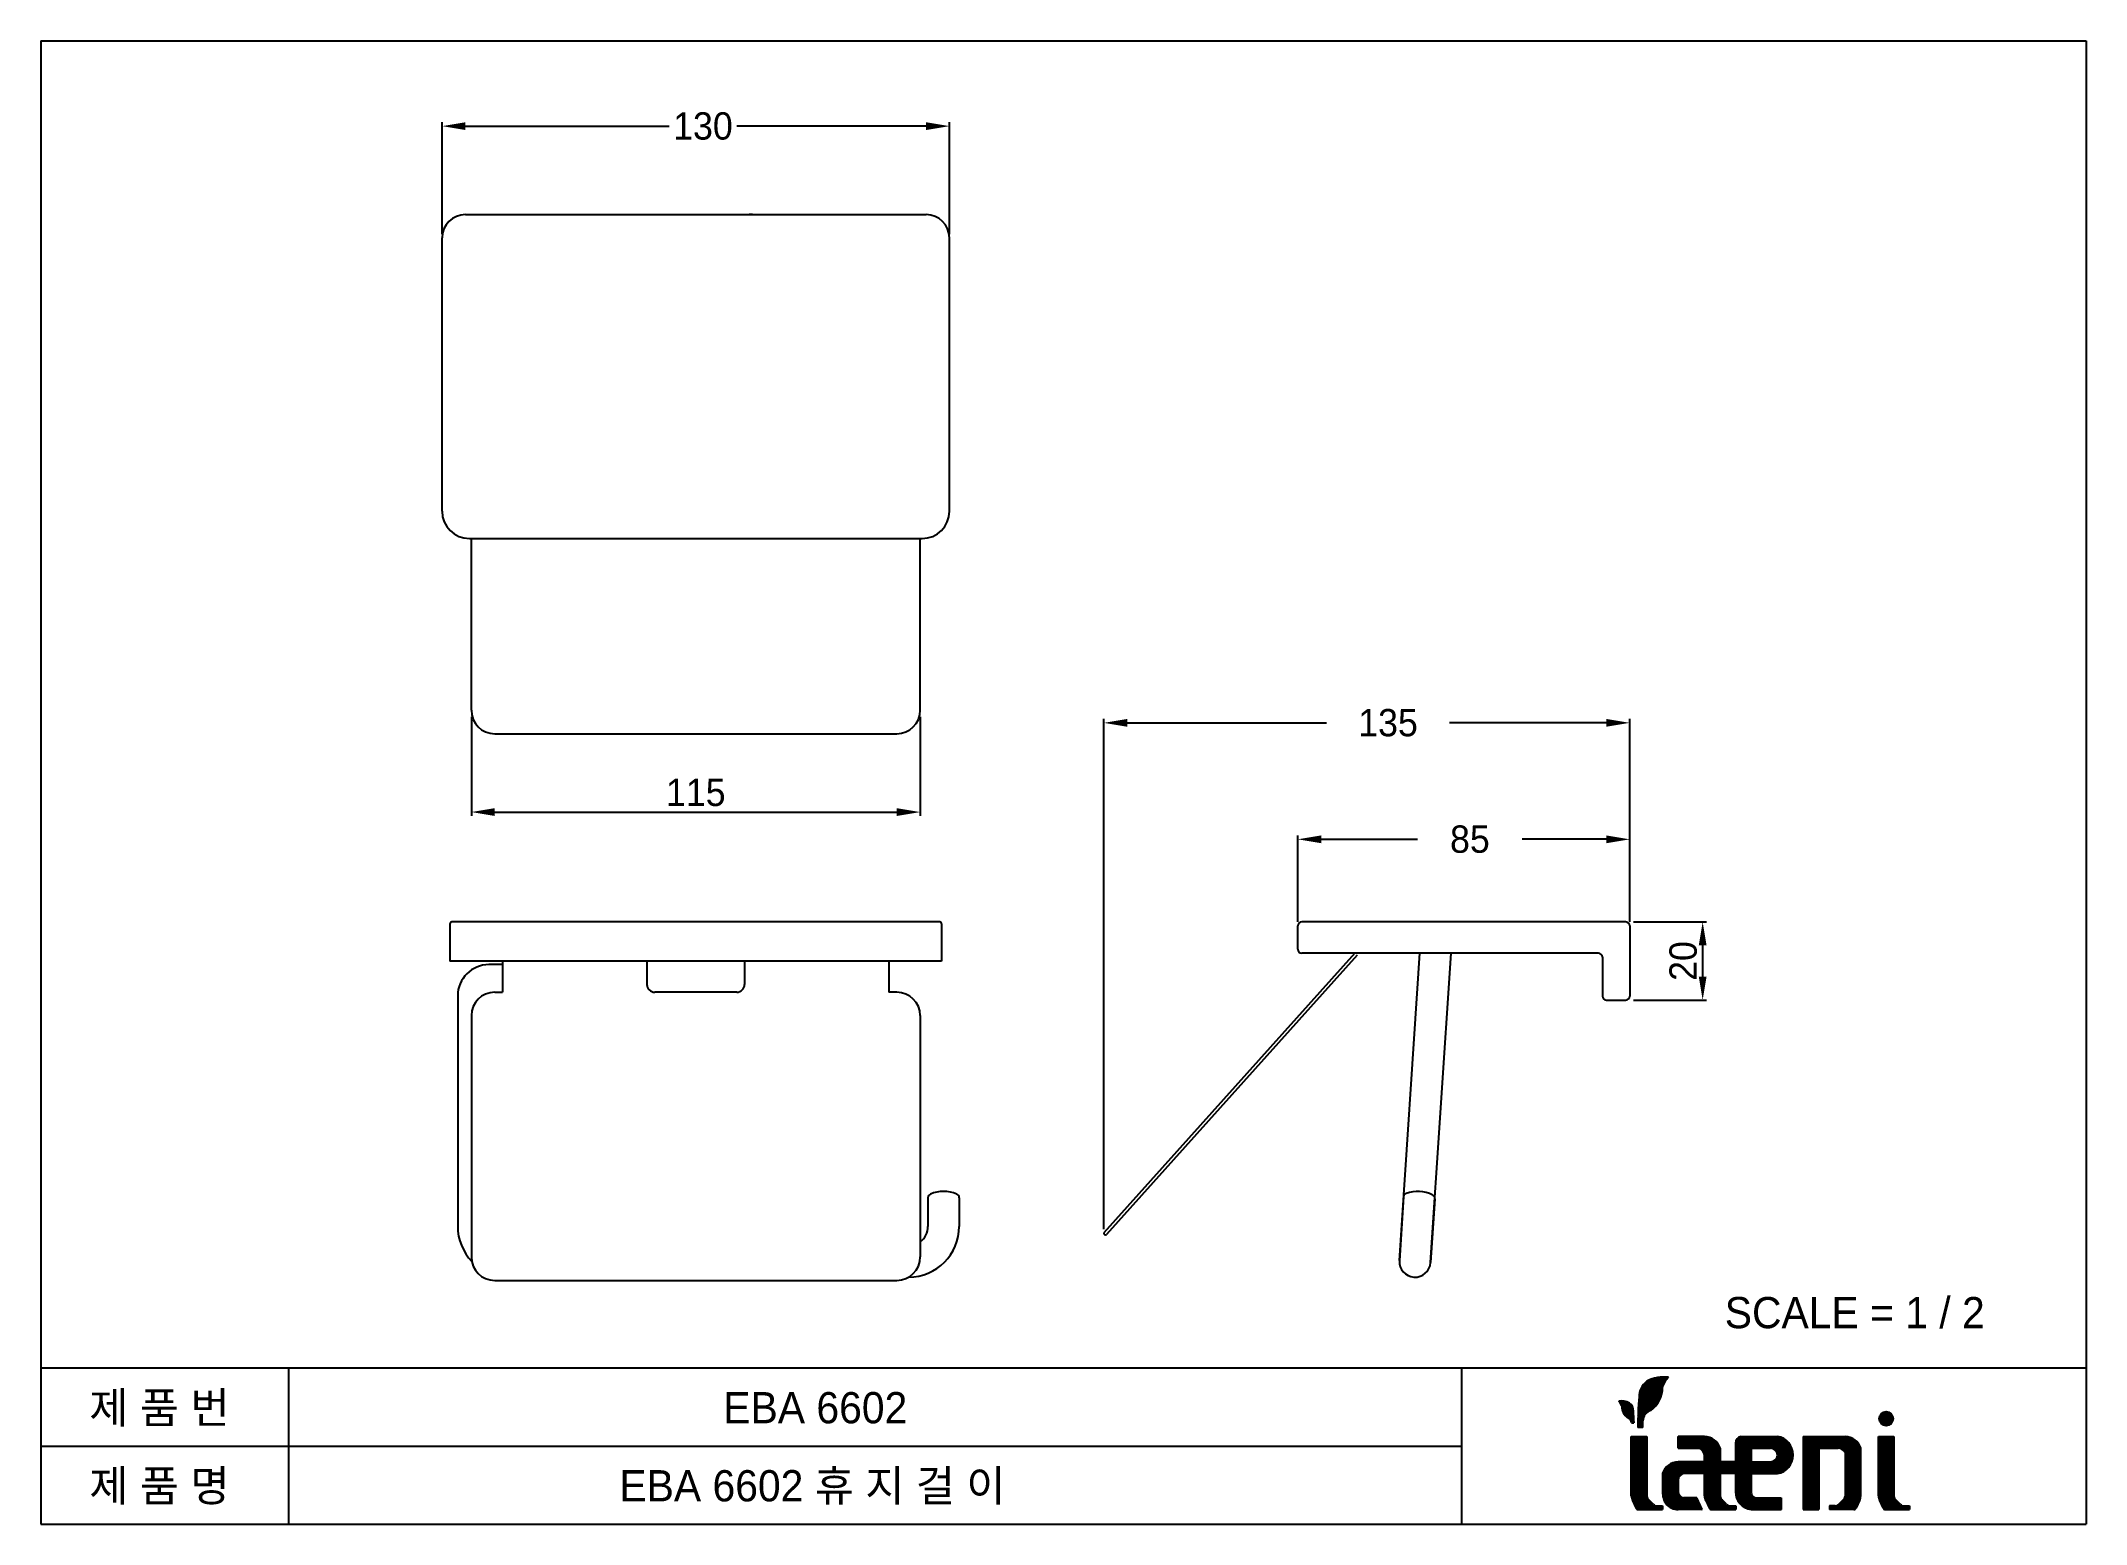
# Model space of a CAD drawing. Extents: x -1645 to -1383, y -33 to 157.
import ezdxf

# ---------------------------------------------------------------- set-up
doc = ezdxf.new("R2010")
doc.units = 0
doc.header["$LTSCALE"] = 0.5
doc.header["$MEASUREMENT"] = 0
doc.layers.get('0').update_dxf_attribs({"linetype": 'CONTINUOUS'})
doc.layers.add('5', color=2, linetype='CONTINUOUS')
doc.styles.get("Standard").update_dxf_attribs({"font": ''})
doc.styles.get('Standard').set_extended_font_data('Gulim')
pattern_1 = [(45, (-1651.58021, -219.32852), (-0.1122532, 0.1122532), [])]

msp = doc.modelspace()

# ---------------------------------------------------------------- hatches: boundary and pattern name
h = msp.add_hatch()
h.set_pattern_fill('ANSI31', color=256, scale=0.05, style=0)
h.set_pattern_definition(pattern_1)
h.paths.add_polyline_path([(-1441.37, -17.86, 0.152439), (-1442.74, -17.61, -0.152807), (-1442.37, -18.24, 0.234813), (-1441.62, -19.74, -0.344714), (-1441.1, -20.4), (-1440.79, -20.37, 0.019629), (-1440.87, -18.87, 0.23407)])
h.paths.add_polyline_path([(-1437.13, -15.81, -0.152807), (-1436.39, -14.55, 0.152439), (-1439.13, -15.05, 0.23407), (-1440.13, -17.07, 0.025622), (-1440.29, -21), (-1439.66, -21), (-1439.66, -20.14, -0.344714), (-1438.62, -18.81, 0.234813)])
h.paths.add_polyline_path([(-1439.13, -22.15), (-1441.13, -22.15), (-1441.13, -29.74, 0.08478), (-1440.97, -30.36), (-1440.54, -31.29, 0.273028), (-1440.22, -31.51), (-1437.13, -31.51), (-1437.13, -31.03), (-1437.85, -31.03, -0.18258), (-1438.32, -30.83), (-1438.88, -30.27, -0.182887), (-1439.13, -29.81)])
h = msp.add_hatch()
h.set_pattern_fill('ANSI31', color=256, scale=0.05, style=0)
h.set_pattern_definition(pattern_1)
h.paths.add_polyline_path([(-1407.58, -19.86, 1), (-1409.38, -19.86, 1)])
h.paths.add_polyline_path([(-1407.48, -22.15), (-1409.48, -22.15), (-1409.48, -29.74, 0.08478), (-1409.33, -30.36), (-1408.9, -31.29, 0.273028), (-1408.57, -31.51), (-1405.48, -31.51), (-1405.48, -31.03), (-1406.16, -31.03, -0.215348), (-1406.71, -30.8), (-1407.23, -30.27, -0.249626), (-1407.48, -29.62)])
h = msp.add_hatch()
h.set_pattern_fill('ANSI31', color=256, scale=0.05, style=0)
h.set_pattern_definition(pattern_1)
h.paths.add_polyline_path([(-1431.75, -24.64), (-1431.75, -25.39), (-1435.13, -25.39, 0.333333), (-1437.13, -26.89), (-1437.13, -29.35, 0.138772), (-1436.65, -30.84, 0.208636), (-1435.13, -31.51), (-1432.06, -31.51), (-1432.74, -30.01), (-1434.44, -30.01, -0.356664), (-1435.13, -29.17), (-1435.13, -27.73, -0.356664), (-1434.44, -26.89), (-1431.75, -26.89), (-1431.75, -29.74, 0.08478), (-1431.6, -30.36), (-1431.17, -31.29, 0.273028), (-1430.84, -31.51), (-1427.75, -31.51), (-1427.75, -31.03), (-1428.43, -31.03, -0.215348), (-1428.98, -30.8), (-1429.5, -30.27, -0.249626), (-1429.75, -29.62), (-1429.75, -26.89), (-1427.79, -26.89), (-1427.79, -29.31, 0.370754), (-1425.79, -31.51), (-1421.94, -31.51), (-1421.94, -30.01), (-1425.01, -30.01, -0.445713), (-1425.79, -29.18), (-1425.79, -26.89), (-1422.41, -26.89, 0.380922), (-1420.41, -24.52, 0.380922), (-1422.41, -22.15), (-1427.04, -22.15, 0.380354), (-1427.79, -22.98), (-1427.79, -25.39), (-1429.75, -25.39), (-1429.75, -23.65, 0.333333), (-1431.75, -22.15), (-1435.13, -22.15), (-1435.13, -23.65), (-1432.54, -23.65, -0.347968)])
h.paths.add_polyline_path([(-1425.48, -23.65), (-1423.31, -23.65, -0.407789), (-1422.41, -24.52, -0.407789), (-1423.31, -25.39), (-1425.79, -25.39), (-1425.79, -23.96, -0.494545)], flags=16)
h = msp.add_hatch()
h.set_pattern_fill('ANSI31', color=256, scale=0.05, style=0)
h.set_pattern_definition(pattern_1)
h.paths.add_polyline_path([(-1417.11, -23.65), (-1414.63, -23.65, -0.272414), (-1413.74, -24.17), (-1413.74, -29.62, -0.249626), (-1413.98, -30.27), (-1414.51, -30.8, -0.215348), (-1415.06, -31.03), (-1415.74, -31.03), (-1415.74, -31.51), (-1412.64, -31.51, 0.273028), (-1412.32, -31.29), (-1411.89, -30.36, 0.08478), (-1411.74, -29.74), (-1411.74, -23.65, 0.333333), (-1413.74, -22.15), (-1419.11, -22.15), (-1419.11, -31.51), (-1417.11, -31.51)])

# ---------------------------------------------------------------- linework, layer by layer
for p, q in [((-1644.87, 156.64), (-1382.87, 156.64)), ((-1644.87, 156.64), (-1644.87, -33.36)), ((-1382.87, 156.64), (-1382.87, -33.36)), ((-1590.48, 134.39), (-1531.48, 134.39)), ((-1553.7, 134.39), (-1554.12, 134.39)), ((-1553.7, 134.39), (-1553.63, 134.39)), ((-1593.48, 96.39), (-1593.48, 131.39)), ((-1528.48, 96.39), (-1528.48, 131.39)), ((-1589.98, 92.89), (-1531.98, 92.89)), ((-1589.73, 70.89), (-1589.73, 92.89)), ((-1532.23, 70.89), (-1532.23, 92.89)), ((-1586.73, 67.89), (-1535.23, 67.89)), ((-1592.48, 43.52), (-1592.48, 38.77)), ((-1529.73, 43.77), (-1592.23, 43.77)), ((-1529.48, 43.52), (-1529.48, 38.77)), ((-1483.86, 40.27), (-1483.86, 43.27)), ((-1441.84, 43.77), (-1483.36, 43.77)), ((-1441.34, 43.27), (-1441.34, 34.27)), ((-1476.53, 39.77), (-1508.69, 3.96)), ((-1476.23, 39.5), (-1508.36, 3.74)), ((-1445.34, 39.77), (-1483.36, 39.77)), ((-1470.83, 0.4), (-1468.24, 39.77)), ((-1466.84, 0.14), (-1464.23, 39.77)), ((-1567.23, 38.77), (-1592.48, 38.77)), ((-1585.73, 38.31), (-1587.48, 38.31)), ((-1585.73, 38.77), (-1585.73, 34.77)), ((-1567.23, 38.77), (-1567.23, 35.77)), ((-1554.73, 38.77), (-1567.23, 38.77)), ((-1529.48, 38.77), (-1554.73, 38.77)), ((-1554.73, 38.77), (-1554.73, 35.77)), ((-1536.23, 38.77), (-1536.23, 34.77)), ((-1444.84, 39.27), (-1444.84, 34.27)), ((-1591.48, 34.31), (-1591.48, 4.78)), ((-1586.73, 34.77), (-1585.73, 34.77)), ((-1555.73, 34.77), (-1566.23, 34.77)), ((-1535.23, 34.77), (-1536.23, 34.77)), ((-1589.73, 31.77), (-1589.73, 0.86)), ((-1532.23, 31.77), (-1532.23, 0.86)), ((-1444.34, 33.77), (-1441.84, 33.77)), ((-1531.23, 8.45), (-1531.23, 4.78)), ((-1527.23, 8.45), (-1527.23, 4.78)), ((-1470.3, 8.57), (-1470.83, 0.4)), ((-1466.3, 8.31), (-1466.84, 0.14)), ((-1586.73, -2.14), (-1535.23, -2.14)), ((-1644.87, -13.36), (-1382.87, -13.36)), ((-1613.14, -13.36), (-1613.14, -33.36)), ((-1462.87, -13.36), (-1462.87, -33.36)), ((-1441.1, -20.4), (-1440.79, -20.37)), ((-1439.66, -21), (-1439.66, -20.14)), ((-1644.87, -23.36), (-1462.87, -23.36)), ((-1441.13, -22.15), (-1439.13, -22.15)), ((-1441.13, -22.15), (-1439.13, -22.15)), ((-1441.13, -22.15), (-1440.13, -22.15)), ((-1441.13, -22.15), (-1440.13, -22.15)), ((-1441.13, -29.74), (-1441.13, -22.15)), ((-1439.66, -21), (-1440.29, -21)), ((-1439.13, -22.15), (-1439.13, -29.81)), ((-1431.75, -22.15), (-1435.13, -22.15)), ((-1432.49, -22.15), (-1435.13, -22.15)), ((-1435.13, -23.65), (-1435.13, -22.15)), ((-1432.49, -22.15), (-1433.75, -22.15)), ((-1427.79, -22.98), (-1427.79, -25.39)), ((-1427.04, -22.15), (-1422.41, -22.15)), ((-1427.04, -22.15), (-1425.79, -22.15)), ((-1419.11, -22.15), (-1413.74, -22.15)), ((-1419.11, -22.15), (-1419.11, -31.51)), ((-1419.11, -22.15), (-1417.11, -22.15)), ((-1409.48, -29.74), (-1409.48, -22.15)), ((-1409.48, -22.15), (-1407.48, -22.15)), ((-1409.48, -22.15), (-1407.48, -22.15)), ((-1409.48, -22.15), (-1408.48, -22.15)), ((-1407.48, -22.15), (-1407.48, -29.81)), ((-1432.54, -23.65), (-1435.13, -23.65)), ((-1435.13, -23.65), (-1432.54, -23.65)), ((-1431.75, -25.39), (-1435.13, -25.39)), ((-1433.75, -25.39), (-1435.13, -25.39)), ((-1431.75, -25.39), (-1431.75, -24.64)), ((-1431.75, -24.64), (-1431.75, -25.39)), ((-1431.75, -24.64), (-1431.75, -25.39)), ((-1429.75, -23.65), (-1429.75, -25.39)), ((-1427.79, -25.39), (-1429.75, -25.39)), ((-1425.79, -23.88), (-1425.79, -25.39)), ((-1425.79, -25.39), (-1423.3, -25.39)), ((-1425.54, -23.65), (-1423.3, -23.65)), ((-1420.41, -24.53), (-1420.41, -24.5)), ((-1417.11, -23.65), (-1417.11, -31.51)), ((-1417.11, -23.65), (-1414.63, -23.65)), ((-1413.74, -24.17), (-1413.74, -29.81)), ((-1411.74, -29.74), (-1411.74, -23.65)), ((-1437.13, -26.89), (-1437.13, -29.17)), ((-1435.13, -27.73), (-1435.13, -29.17)), ((-1431.75, -26.89), (-1434.44, -26.89)), ((-1431.75, -26.89), (-1434.44, -26.89)), ((-1431.75, -29.74), (-1431.75, -26.89)), ((-1427.79, -26.89), (-1429.75, -26.89)), ((-1429.75, -26.89), (-1429.75, -29.81)), ((-1427.79, -26.89), (-1427.79, -29.18)), ((-1425.79, -26.89), (-1425.79, -29.18)), ((-1425.79, -26.89), (-1422.41, -26.89)), ((-1440.97, -30.36), (-1440.55, -31.28)), ((-1438.32, -30.83), (-1438.88, -30.27)), ((-1437.85, -31.03), (-1437.13, -31.03)), ((-1437.13, -31.03), (-1437.13, -31.51)), ((-1432.74, -30.01), (-1434.44, -30.01)), ((-1432.06, -31.51), (-1432.74, -30.01)), ((-1432.74, -30.03), (-1432.74, -30.03)), ((-1431.6, -30.36), (-1431.17, -31.28)), ((-1428.95, -30.83), (-1429.5, -30.27)), ((-1428.48, -31.03), (-1427.75, -31.03)), ((-1427.75, -31.03), (-1427.75, -31.51)), ((-1425.01, -30.01), (-1421.94, -30.01)), ((-1421.94, -30.01), (-1421.94, -31.51)), ((-1415.01, -31.03), (-1415.74, -31.03)), ((-1415.74, -31.03), (-1415.74, -31.51)), ((-1414.54, -30.83), (-1413.98, -30.27)), ((-1411.89, -30.36), (-1412.32, -31.28)), ((-1409.33, -30.36), (-1408.9, -31.28)), ((-1406.68, -30.83), (-1407.23, -30.27)), ((-1406.21, -31.03), (-1405.48, -31.03)), ((-1405.48, -31.03), (-1405.48, -31.51)), ((-1644.87, -33.36), (-1382.87, -33.36)), ((-1440.22, -31.51), (-1437.13, -31.51)), ((-1432.06, -31.51), (-1435.13, -31.51)), ((-1432.06, -31.49), (-1432.06, -31.51)), ((-1430.84, -31.51), (-1427.75, -31.51)), ((-1425.79, -31.51), (-1421.94, -31.51)), ((-1419.11, -31.51), (-1417.11, -31.51)), ((-1412.64, -31.51), (-1415.74, -31.51)), ((-1408.57, -31.51), (-1405.48, -31.51))]:
    msp.add_line(p, q)
msp.add_circle((-1408.48, -19.86), 0.9)
for centre, radius, start, end in [((-1590.48, 131.39), 3, 90, 180), ((-1531.48, 131.39), 3, 0, 90), ((-1589.98, 96.39), 3.5, 180, 270), ((-1531.98, 96.39), 3.5, 270, 360), ((-1586.73, 70.89), 3, 180, 270), ((-1535.23, 70.89), 3, 270, 360), ((-1592.23, 43.52), 0.25, 90, 180), ((-1529.73, 43.52), 0.25, 0, 90), ((-1483.36, 43.27), 0.5, 90, 180), ((-1441.84, 43.27), 0.5, 0, 90), ((-1483.36, 40.27), 0.5, 180, 270), ((-1445.34, 39.27), 0.5, 0, 90), ((-1587.48, 34.31), 4, 90, 180), ((-1586.73, 31.77), 3, 90, 180), ((-1566.23, 35.77), 1, 180, 270), ((-1555.73, 35.77), 1, 270, 0), ((-1535.23, 31.77), 3, 360, 90), ((-1444.34, 34.27), 0.5, 180, 270), ((-1441.84, 34.27), 0.5, 270, 0), ((-1530.73, 8.45), 0.5, 113.5782, 180), ((-1529.23, 5.01), 4.25, 66.4218, 113.5782), ((-1527.73, 8.45), 0.5, 0, 66.4218), ((-1469.8, 8.54), 0.5, 109.8141, 176.236), ((-1468.53, 5.01), 4.25, 62.6578, 109.8141), ((-1466.8, 8.34), 0.5, 356.236, 62.6578), ((-1584.98, 4.78), 6.5, 180, 223.7925), ((-1533.73, 4.78), 6.5, 270.144, 0), ((-1533.73, 4.78), 2.5, 306.8699, 0), ((-1508.49, 3.91), 0.212, 164.1383, 308.4639), ((-1586.73, 0.86), 3, 180, 270), ((-1535.23, 0.86), 3, 270, 0), ((-1468.84, 0.27), 2, 176.236, 356.236), ((-1437.6, -17.07), 2.53, 127.3039, 180), ((-1436.96, -19.2), 4.68, 82.9714, 117.641), ((-1434.75, -16.37), 2.44, 132.0812, 166.8332), ((-1442.45, -19.93), 2.34, 62.359, 97.0286), ((-1443.56, -18.52), 1.22, 13.1668, 47.9188), ((-1440.48, -18.24), 1.88, 180, 232.8575), ((-1442.13, -18.87), 1.27, 0, 52.6961), ((-1401.86, -20.63), 38.43, 174.6743, 180.5452), ((-1440.9, -15.81), 3.77, 307.1425, 0), ((-1441.79, -20.4), 0.682, 0, 76.0792), ((-1460, -20.65), 19.22, 0.8275, 5.3257), ((-1438.29, -20.14), 1.36, 103.9208, 180), ((-1431.75, -24.23), 2.08, 16.2602, 90), ((-1426.95, -22.98), 0.841, 96.702, 180), ((-1422.74, -24.45), 2.33, 358.7527, 81.8382), ((-1413.74, -24.23), 2.08, 16.2602, 90), ((-1435.13, -27.47), 2.08, 90, 163.7398), ((-1432.77, -24.64), 1.02, 0, 76.745), ((-1425.51, -23.92), 0.279, 96.7202, 171.4623), ((-1423.31, -24.54), 0.897, 1.5827, 89.6769), ((-1423.31, -24.49), 0.897, 270.3231, 358.4173), ((-1422.74, -24.58), 2.33, 278.1618, 1.2473), ((-1414.63, -24.67), 1.02, 29.0464, 90), ((-1434.27, -27.73), 0.854, 101.4821, 180), ((-1439.24, -29.6), 1.9, 184.1941, 203.5778), ((-1440.2, -31.13), 0.38, 203.7602, 266.9185), ((-1438.39, -29.72), 0.739, 187.304, 228.7604), ((-1437.83, -30.3), 0.724, 226.6491, 268.0374), ((-1434.26, -29.26), 2.87, 178.1832, 213.4192), ((-1435.13, -29.42), 2.08, 222.8604, 270), ((-1434.27, -29.17), 0.854, 180, 258.5179), ((-1429.86, -29.6), 1.9, 184.1941, 203.5778), ((-1430.82, -31.13), 0.38, 203.7602, 266.9185), ((-1429.02, -29.72), 0.739, 187.304, 228.7604), ((-1428.45, -30.3), 0.724, 226.6491, 268.0374), ((-1425.51, -29.25), 2.28, 178.3223, 263.0475), ((-1425.03, -29.25), 0.762, 175.1089, 271.2015), ((-1415.04, -30.3), 0.724, 271.9626, 313.3509), ((-1414.47, -29.72), 0.739, 311.2396, 352.696), ((-1412.66, -31.13), 0.38, 273.0815, 336.2398), ((-1413.63, -29.6), 1.9, 336.4222, 355.8059), ((-1407.59, -29.6), 1.9, 184.1941, 203.5778), ((-1408.55, -31.13), 0.38, 203.7602, 266.9185), ((-1406.75, -29.72), 0.739, 187.304, 228.7604), ((-1406.18, -30.3), 0.724, 226.6491, 268.0374)]:
    msp.add_arc(centre, radius, start, end)
at = {"layer": '5', "color": 1}
for p, q in [((-1593.48, 131.89), (-1593.48, 146.22)), ((-1590.48, 145.72), (-1564.39, 145.72)), ((-1531.48, 145.72), (-1555.73, 145.72)), ((-1528.48, 131.89), (-1528.48, 146.22)), ((-1589.73, 70.05), (-1589.73, 57.35)), ((-1532.23, 70.05), (-1532.23, 57.35)), ((-1508.7, 4.41), (-1508.7, 69.78)), ((-1505.7, 69.28), (-1480.17, 69.28)), ((-1444.34, 69.28), (-1464.43, 69.28)), ((-1441.34, 43.77), (-1441.34, 69.78)), ((-1586.73, 57.85), (-1535.23, 57.85)), ((-1483.86, 43.77), (-1483.86, 54.86)), ((-1480.86, 54.36), (-1468.52, 54.36)), ((-1444.34, 54.36), (-1455.1, 54.36)), ((-1441.34, 43.77), (-1441.34, 54.86)), ((-1440.84, 43.77), (-1431.49, 43.77)), ((-1431.99, 36.77), (-1431.99, 40.77)), ((-1440.84, 33.77), (-1431.49, 33.77))]:
    msp.add_line(p, q, dxfattribs=at)
for points in [[(-1590.48, 146.22), (-1590.48, 145.22), (-1593.48, 145.72)], [(-1531.48, 146.22), (-1531.48, 145.22), (-1528.48, 145.72)], [(-1505.7, 69.78), (-1505.7, 68.78), (-1508.7, 69.28)], [(-1444.34, 69.78), (-1444.34, 68.78), (-1441.34, 69.28)], [(-1586.73, 58.35), (-1586.73, 57.35), (-1589.73, 57.85)], [(-1535.23, 58.35), (-1535.23, 57.35), (-1532.23, 57.85)], [(-1480.86, 54.86), (-1480.86, 53.86), (-1483.86, 54.36)], [(-1444.34, 54.86), (-1444.34, 53.86), (-1441.34, 54.36)], [(-1432.49, 40.77), (-1431.49, 40.77), (-1431.99, 43.77)], [(-1432.49, 36.77), (-1431.49, 36.77), (-1431.99, 33.77)]]:
    msp.add_solid(points, dxfattribs=at)

# ---------------------------------------------------------------- texts
at = {"layer": '5', "color": 7}
for s, p in [('SCALE = 1 / 2', (-1429.16, -8.27)), ('제 품 번', (-1638.67, -20.45)), ('        EBA 6602', (-1569.08, -20.45)), ('제 품 명', (-1638.67, -30.45)), ('EBA 6602 휴 지 걸 이', (-1570.76, -30.45))]:
    msp.add_text(s, height=4, dxfattribs=at).set_placement(p)
at = {"layer": '5', "color": 7, "char_height": 3.5, "attachment_point": 5}
for s, insert in [('130', (-1560.06, 145.72)), ('135', (-1472.3, 69.28)), ('115', (-1560.98, 60.35)), ('85', (-1461.81, 54.36))]:
    msp.add_mtext(s, dxfattribs=dict(at, insert=insert))
at = {"layer": '5', "color": 7, "insert": (-1434.48, 38.77), "char_height": 3.5, "attachment_point": 5, "rotation": 90}
msp.add_mtext('20', dxfattribs=at)

doc.saveas('drawing.dxf')
